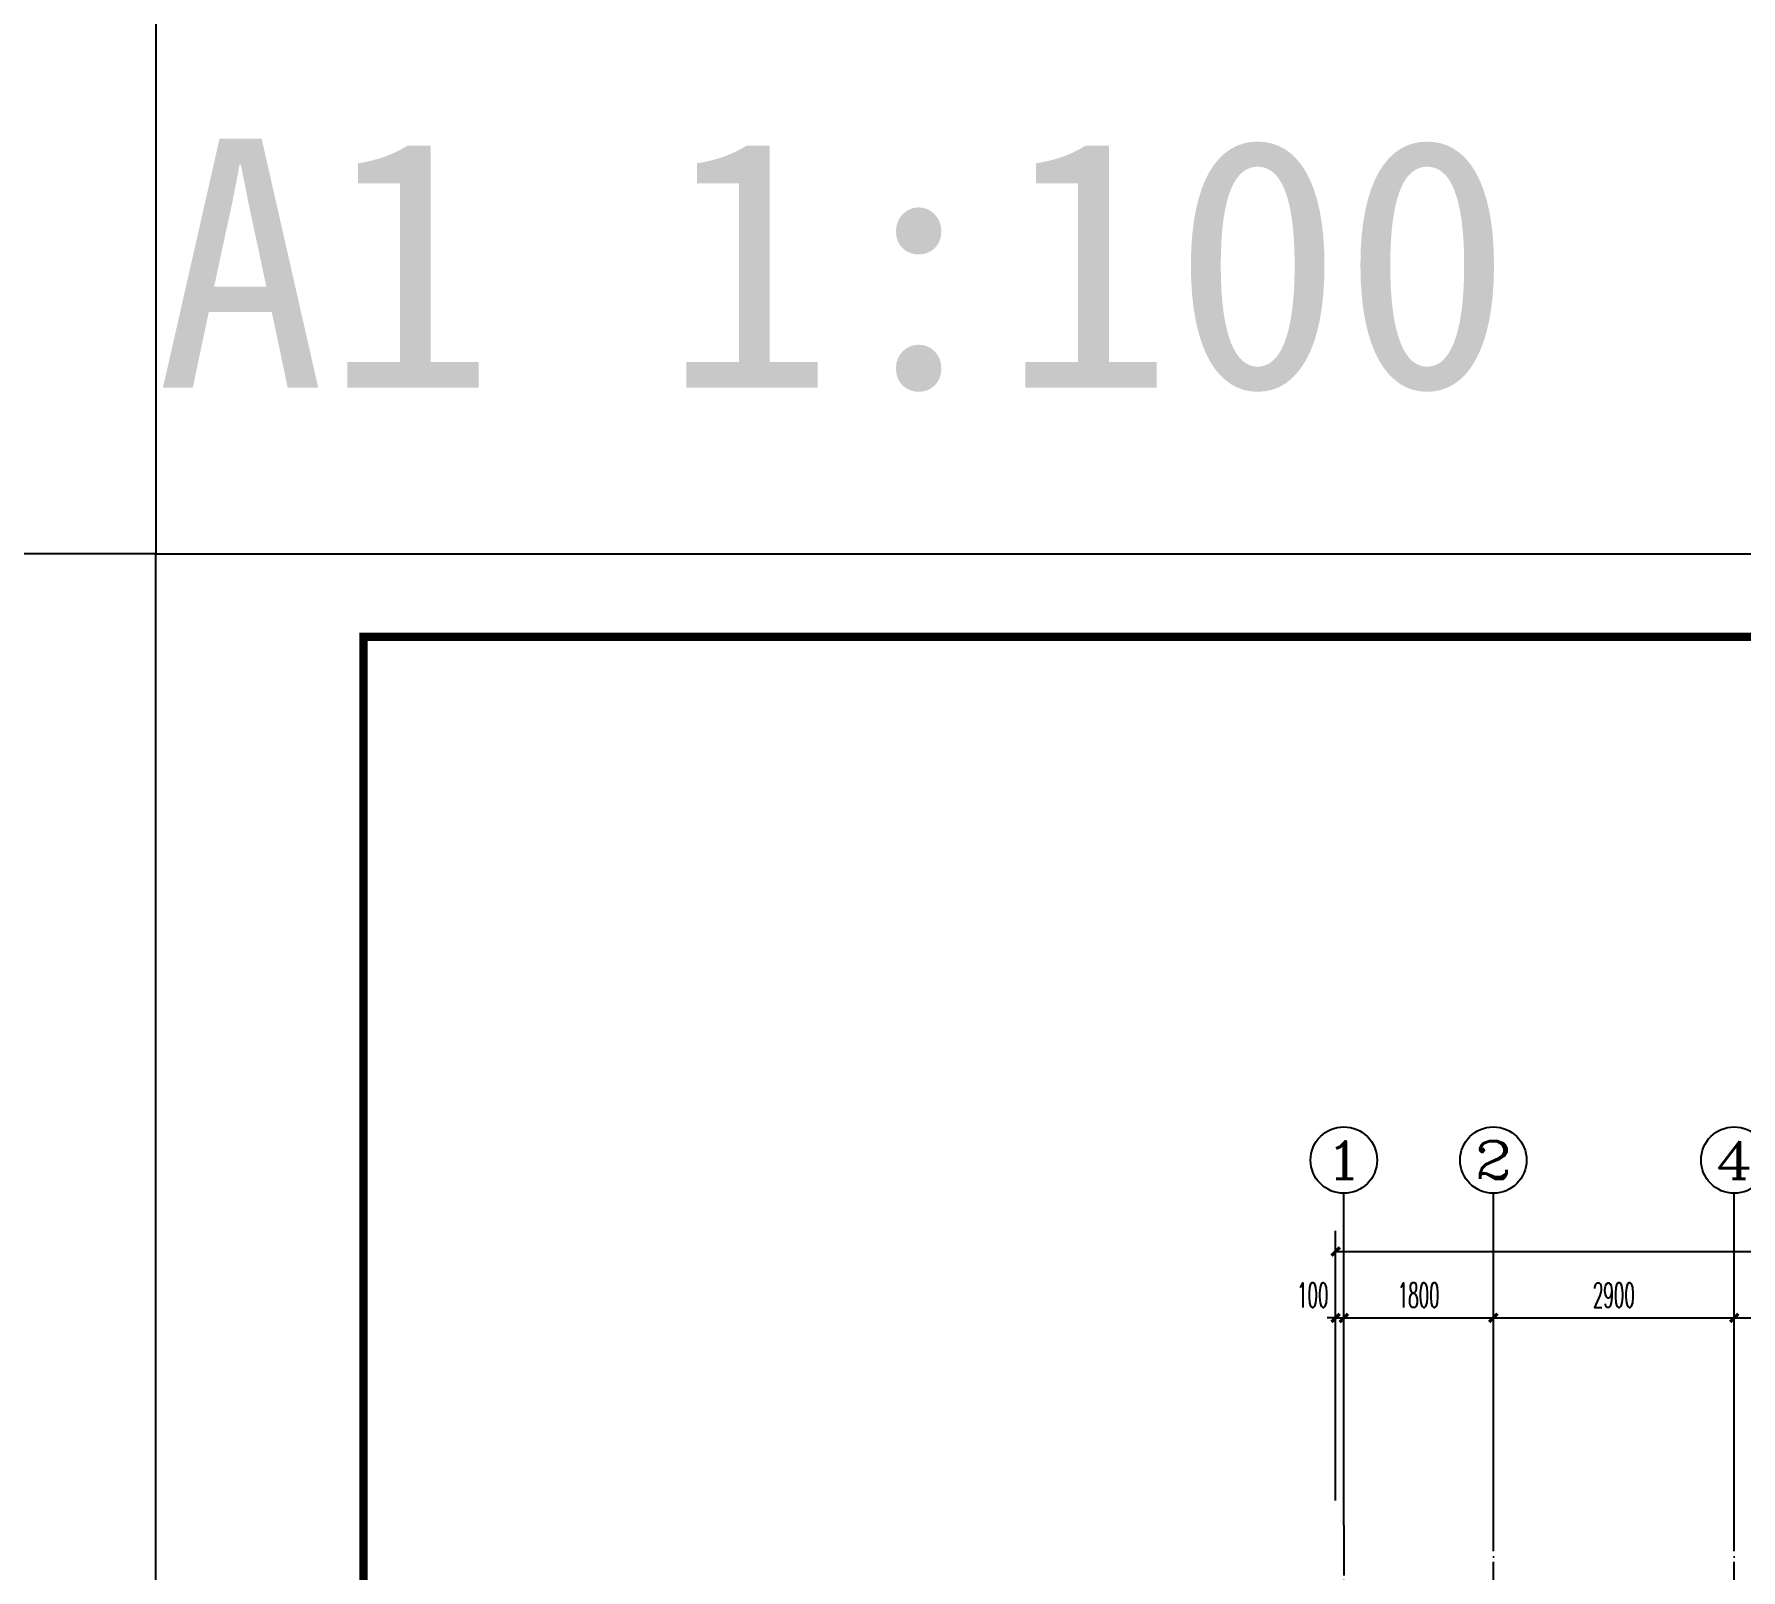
# Model space of a CAD drawing. Extents: x 27938 to 1507990, y 110129 to 923079.
# Drawn here: x 812149 to 832696, y 689623 to 708114 of the extents above; entities that cross this region are included whole.
import ezdxf
from ezdxf.enums import TextEntityAlignment as Align

# ---------------------------------------------------------------- set-up
doc = ezdxf.new("R2010")
doc.units = 0
doc.header["$LTSCALE"] = 1000
doc.header["$MEASUREMENT"] = 0
doc.linetypes.add('DOTE', pattern=[2.42, 2, -0.2, 0.02, -0.2])
for name, color, linetype in [('AXIS', 3, 'Continuous'), ('AXIS_TEXT', 7, 'Continuous'), ('DOTE', 1, 'Continuous'), ('text', 7, 'Continuous'), ('图框', 140, 'Continuous')]:
    doc.layers.add(name, color=color, linetype=linetype)
doc.layers.add('yichutu', color=7, linetype='Continuous', true_color=0xffffff, plot=False)
doc.styles.add('_TCH_AXIS', font='COMPLEX', dxfattribs={"bigfont": 'GBCBIG'})
doc.styles.add('_TCH_DIM_T3', font='SIMPLEX.shx', dxfattribs={"width": 0.494118, "bigfont": 'GBCBIG.shx'})
doc.styles.add('_TCH_LABEL', font='simhei.ttf')
doc.styles.add('COMPLEX', font='COMPLEX')
doc.dimstyles.new('_TCH_ARCH&&100', dxfattribs={"dimtxt": 297.5, "dimasz": 100, "dimexe": 250, "dimexo": 300, "dimgap": 126.25, "dimtad": 1, "dimdec": 0, "dimzin": 0, "dimdsep": 46, "dimtxsty": '_TCH_DIM_T3', "dimblk": 'ARCHTICK', "dimcen": 0.09, "dimclrt": 4, "dimazin": 2, "dimtfac": 1, "dimtdec": 0, "dimtix": 1, "dimtmove": 2, "dimatfit": 3, "dimfxl": 100, "dimtolj": 1, "dimtzin": 0, "dimarcsym": 0})

# ---------------------------------------------------------------- blocks, each defined once
blk = doc.blocks.new('TK')
at = {"layer": '图框'}
blk.add_lwpolyline([(465375, 548714), (549475, 548714), (549475, 489314), (465375, 489314)], close=True, dxfattribs=at)
blk.add_lwpolyline([(465375, 548714), (549475, 548714), (549475, 489314), (465375, 489314)], close=True, dxfattribs=at)
at = {"layer": '图框', "const_width": 100}
blk.add_lwpolyline([(548475, 490314), (548475, 547714), (467875, 547714), (467875, 490314)], close=True, dxfattribs=at)
blk = doc.blocks.new('yct-841-594-84100-59399.9999999999-100-1000.0')
at = {"layer": 'yichutu', "color": 7, "true_color": 0xffffff}
blk.add_lwpolyline([(0, 0), (0, 59400), (84100, 59400), (84100, 0)], close=True, dxfattribs=at)
at = {"layer": 'yichutu', "color": 7, "true_color": 0xffffff, "style": '_TCH_LABEL'}
blk.add_text('A1 1:100', height=3000, dxfattribs=at).set_placement((0, 61400))
blk = doc.blocks.new('_ArchTick')
at = {"color": 0, "linetype": 'ByBlock', "const_width": 0.4}
blk.add_lwpolyline([(-0.5, -0.5), (0.5, 0.5)], dxfattribs=at)
blk = doc.blocks.new('*D869')
at = {"layer": 'AXIS', "color": 0, "lineweight": -2}
for p, q in [((827817, 690457), (827817, 692907)), ((827917, 690457), (827917, 692907)), ((827817, 692657), (827717, 692657)), ((827817, 692657), (827917, 692657)), ((827917, 692657), (828017, 692657))]:
    blk.add_line(p, q, dxfattribs=at)
at = {"layer": 'Defpoints', "color": 0}
for p in [(827917, 692657), (827817, 690157), (827917, 690157)]:
    blk.add_point(p, dxfattribs=at)
at = {"layer": 'AXIS', "color": 0, "lineweight": -2, "xscale": 100, "yscale": 100, "zscale": 100}
blk.add_blockref('_ArchTick', (827817, 692657), dxfattribs=at)
at = {"layer": 'AXIS', "color": 0, "lineweight": -2, "xscale": 100, "yscale": 100, "zscale": 100, "rotation": 180}
blk.add_blockref('_ArchTick', (827917, 692657), dxfattribs=at)
at = {"layer": 'AXIS', "color": 4, "insert": (827542, 692932), "char_height": 297.5, "attachment_point": 5, "style": '_TCH_DIM_T3'}
blk.add_mtext('\\A1;100', dxfattribs=at)
blk = doc.blocks.new('*D870')
at = {"layer": 'AXIS', "color": 0, "lineweight": -2}
for p, q in [((827917, 690457), (827917, 692907)), ((829717, 690457), (829717, 692907)), ((827917, 692657), (829717, 692657))]:
    blk.add_line(p, q, dxfattribs=at)
at = {"layer": 'Defpoints', "color": 0}
for p in [(829717, 692657), (827917, 690157), (829717, 690157)]:
    blk.add_point(p, dxfattribs=at)
at = {"layer": 'AXIS', "color": 0, "lineweight": -2, "xscale": 100, "yscale": 100, "zscale": 100, "rotation": 180}
blk.add_blockref('_ArchTick', (827917, 692657), dxfattribs=at)
at = {"layer": 'AXIS', "color": 0, "lineweight": -2, "xscale": 100, "yscale": 100, "zscale": 100}
blk.add_blockref('_ArchTick', (829717, 692657), dxfattribs=at)
at = {"layer": 'AXIS', "color": 4, "insert": (828817, 692932), "char_height": 297.5, "attachment_point": 5, "style": '_TCH_DIM_T3'}
blk.add_mtext('\\A1;1800', dxfattribs=at)
blk = doc.blocks.new('*D871')
at = {"layer": 'AXIS', "color": 0, "lineweight": -2}
for p, q in [((829717, 690457), (829717, 692907)), ((832617, 690457), (832617, 692907)), ((829717, 692657), (832617, 692657))]:
    blk.add_line(p, q, dxfattribs=at)
at = {"layer": 'Defpoints', "color": 0}
for p in [(832617, 692657), (829717, 690157), (832617, 690157)]:
    blk.add_point(p, dxfattribs=at)
at = {"layer": 'AXIS', "color": 0, "lineweight": -2, "xscale": 100, "yscale": 100, "zscale": 100, "rotation": 180}
blk.add_blockref('_ArchTick', (829717, 692657), dxfattribs=at)
at = {"layer": 'AXIS', "color": 0, "lineweight": -2, "xscale": 100, "yscale": 100, "zscale": 100}
blk.add_blockref('_ArchTick', (832617, 692657), dxfattribs=at)
at = {"layer": 'AXIS', "color": 4, "insert": (831167, 692932), "char_height": 297.5, "attachment_point": 5, "style": '_TCH_DIM_T3'}
blk.add_mtext('\\A1;2900', dxfattribs=at)
blk = doc.blocks.new('*D872')
at = {"layer": 'AXIS', "color": 0, "lineweight": -2}
for p, q in [((832617, 690457), (832617, 692907)), ((834417, 690457), (834417, 692907)), ((832617, 692657), (834417, 692657))]:
    blk.add_line(p, q, dxfattribs=at)
at = {"layer": 'Defpoints', "color": 0}
for p in [(834417, 692657), (832617, 690157), (834417, 690157)]:
    blk.add_point(p, dxfattribs=at)
at = {"layer": 'AXIS', "color": 0, "lineweight": -2, "xscale": 100, "yscale": 100, "zscale": 100, "rotation": 180}
blk.add_blockref('_ArchTick', (832617, 692657), dxfattribs=at)
at = {"layer": 'AXIS', "color": 0, "lineweight": -2, "xscale": 100, "yscale": 100, "zscale": 100}
blk.add_blockref('_ArchTick', (834417, 692657), dxfattribs=at)
at = {"layer": 'AXIS', "color": 4, "insert": (833517, 692932), "char_height": 297.5, "attachment_point": 5, "style": '_TCH_DIM_T3'}
blk.add_mtext('\\A1;1800', dxfattribs=at)
blk = doc.blocks.new('*D881')
at = {"layer": 'AXIS', "color": 0, "lineweight": -2}
for p, q in [((827817, 690457), (827817, 693707)), ((878017, 690457), (878017, 693707)), ((827817, 693457), (878017, 693457))]:
    blk.add_line(p, q, dxfattribs=at)
at = {"layer": 'Defpoints', "color": 0}
for p in [(878017, 693457), (827817, 690157), (878017, 690157)]:
    blk.add_point(p, dxfattribs=at)
at = {"layer": 'AXIS', "color": 0, "lineweight": -2, "xscale": 100, "yscale": 100, "zscale": 100, "rotation": 180}
blk.add_blockref('_ArchTick', (827817, 693457), dxfattribs=at)
at = {"layer": 'AXIS', "color": 0, "lineweight": -2, "xscale": 100, "yscale": 100, "zscale": 100}
blk.add_blockref('_ArchTick', (878017, 693457), dxfattribs=at)
at = {"layer": 'AXIS', "color": 4, "insert": (852917, 693732), "char_height": 297.5, "attachment_point": 5, "style": '_TCH_DIM_T3'}
blk.add_mtext('\\A1;50200', dxfattribs=at)
blk = doc.blocks.new('_AXISO')
blk.add_circle((0, 0), 0.5)
at = {"layer": 'AXIS_TEXT', "style": 'COMPLEX', "width": 1.041667}
blk.add_attdef('A', text='', height=0.56, dxfattribs=at).set_placement((-0.25, -0.28), (0.25, -0.28), align=Align.FIT)

msp = doc.modelspace()

# ---------------------------------------------------------------- linework, layer by layer
at = {"layer": 'AXIS', "color": 8}
for p, q in [((827916.6, 690157.2), (827916.6, 694157.2)), ((829716.6, 690157.2), (829716.6, 694157.2)), ((832616.6, 690157.2), (832616.6, 694157.2))]:
    msp.add_line(p, q, dxfattribs=at)
at = {"layer": 'DOTE', "color": 169, "linetype": 'DOTE', "ltscale": 0.3}
for p, q in [((827916.6, 690157.2), (827916.6, 666975.2)), ((829716.6, 678957.2), (829716.6, 690157.2)), ((832616.6, 678957.2), (832616.6, 690157.2))]:
    msp.add_line(p, q, dxfattribs=at)
at = {"layer": 'text', "color": 2}
msp.add_lwpolyline([(813614.1, 701857), (782614.1, 701857), (782614.1, 719665.3), (813614.1, 719665.3)], close=True, dxfattribs=at)

# ---------------------------------------------------------------- block references
msp.add_blockref('TK', (348239.1, 153143.3))
at = {"layer": 'AXIS', "color": 8}
ref = msp.add_blockref('_AXISO', (827916.6, 694557.2), dxfattribs=dict(at, xscale=800, yscale=800, zscale=800))
ref.add_attrib('A', '1', dxfattribs={"layer": 'AXIS_TEXT', "color": 8, "ltscale": 0.5, "height": 452.5, "style": '_TCH_AXIS', "width": 2.333333}).set_placement((827690.3, 694330.9), (828142.9, 694330.9), align=Align.FIT)
ref = msp.add_blockref('_AXISO', (829716.6, 694557.2), dxfattribs=dict(at, xscale=800, yscale=800, zscale=800))
ref.add_attrib('A', '2', dxfattribs={"layer": 'AXIS_TEXT', "color": 8, "ltscale": 0.5, "height": 452.5, "style": '_TCH_AXIS', "width": 1.5}).set_placement((829490.3, 694330.9), (829942.9, 694330.9), align=Align.FIT)
ref = msp.add_blockref('_AXISO', (832616.6, 694557.2), dxfattribs=dict(at, xscale=800, yscale=800, zscale=800))
ref.add_attrib('A', '4', dxfattribs={"layer": 'AXIS_TEXT', "color": 8, "ltscale": 0.5, "height": 452.5, "style": '_TCH_AXIS', "width": 1.3125}).set_placement((832390.3, 694330.9), (832842.9, 694330.9), align=Align.FIT)
at = {"layer": 'yichutu'}
msp.add_blockref('yct-841-594-84100-59399.9999999999-100-1000.0', (813614.1, 642457), dxfattribs=at)

# ---------------------------------------------------------------- dimensions: what is measured, and where the dimension line sits
at = {"layer": 'AXIS', "color": 8}
for p1, p2, distance, picture, middle in [((827816.6, 690157.2), (878016.6, 690157.2), 3300, '*D881', (852916.6, 693732.2)), ((827916.6, 690157.2), (829716.6, 690157.2), 2500, '*D870', (828816.6, 692932.2)), ((829716.6, 690157.2), (832616.6, 690157.2), 2500, '*D871', (831166.6, 692932.2)), ((832616.6, 690157.2), (834416.6, 690157.2), 2500, '*D872', (833516.6, 692932.2))]:
    dim = msp.add_aligned_dim(p1=p1, p2=p2, distance=distance, dimstyle='_TCH_ARCH&&100', dxfattribs=at)
    dim.commit()
    dim.dimension.update_dxf_attribs({"geometry": picture, "text_midpoint": middle})
dim = msp.add_linear_dim(base=(827916.6, 692657.2), p1=(827816.6, 690157.2), p2=(827916.6, 690157.2), angle=0, dimstyle='_TCH_ARCH&&100', dxfattribs=at)
dim.commit()
dim.dimension.update_dxf_attribs({"geometry": '*D869', "text_midpoint": (827541.6, 692932.2), "dimtype": 129})

doc.saveas('drawing.dxf')
